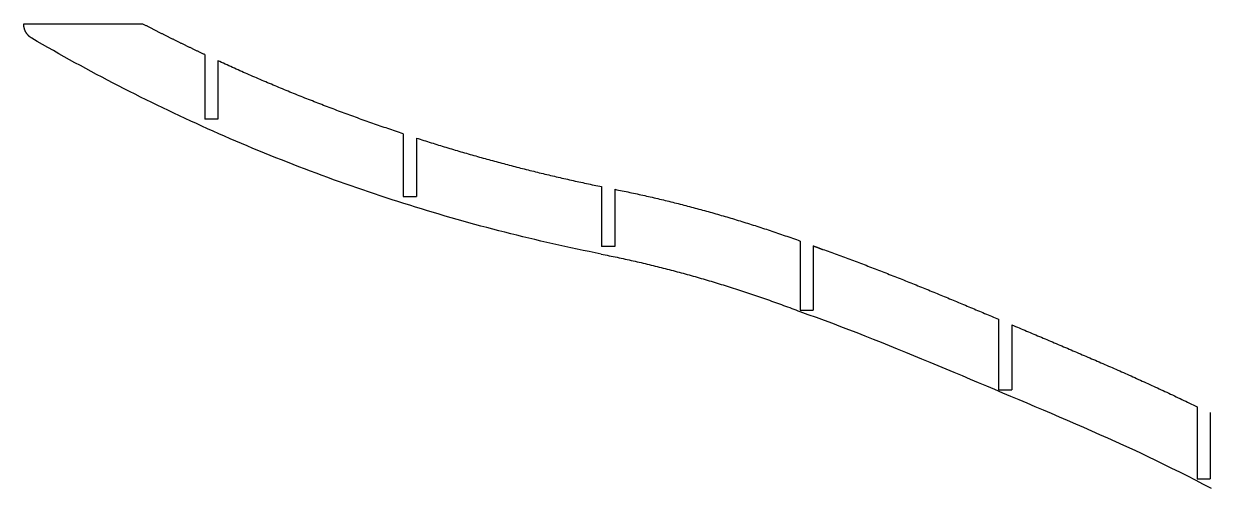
# Model space of a CAD drawing. Header units: metres. Extents: x 0 to 1077, y -300 to -6.
# Drawn here: x 0 to 538, y -217 to -6 of the extents above; entities that cross this region are included whole.
import ezdxf

# ---------------------------------------------------------------- set-up
doc = ezdxf.new("R2010")
doc.units = ezdxf.units.M

msp = doc.modelspace()

# ---------------------------------------------------------------- linework, layer by layer
for p, q in [((0, -6), (53.8, -6)), ((0, -6.01), (0, -6)), ((0, -6), (0, -6)), ((0, -6), (0, -6)), ((0, -6), (0, -6)), ((0, -6.02), (0, -6.01)), ((0, -6.01), (0, -6.01)), ((0, -6.01), (0, -6.01)), ((0, -6.01), (0, -6.01)), ((0, -6.01), (0, -6.01)), ((0, -6.01), (0, -6.01)), ((0, -6.01), (0, -6.01)), ((0, -6.01), (0, -6.01)), ((0, -6.03), (0, -6.02)), ((0, -6.02), (0, -6.02)), ((0, -6.02), (0, -6.02)), ((0, -6.02), (0, -6.02)), ((0, -6.02), (0, -6.02)), ((0, -6.02), (0, -6.02)), ((0, -6.02), (0, -6.02)), ((0, -6.02), (0, -6.02)), ((0, -6.04), (0, -6.03)), ((0, -6.03), (0, -6.03)), ((0, -6.03), (0, -6.03)), ((0, -6.03), (0, -6.03)), ((0, -6.03), (0, -6.03)), ((0, -6.03), (0, -6.03)), ((0, -6.03), (0, -6.03)), ((0, -6.03), (0, -6.03)), ((0, -6.05), (0, -6.04)), ((0, -6.04), (0, -6.04)), ((0, -6.04), (0, -6.04)), ((0, -6.04), (0, -6.04)), ((0, -6.04), (0, -6.04)), ((0, -6.04), (0, -6.04)), ((0, -6.04), (0, -6.04)), ((0, -6.04), (0, -6.04)), ((0, -6.06), (0, -6.05)), ((0, -6.05), (0, -6.05)), ((0, -6.05), (0, -6.05)), ((0, -6.05), (0, -6.05)), ((0, -6.05), (0, -6.05)), ((0, -6.05), (0, -6.05)), ((0, -6.05), (0, -6.05)), ((0, -6.07), (0, -6.06)), ((0, -6.06), (0, -6.06)), ((0, -6.06), (0, -6.06)), ((0, -6.06), (0, -6.06)), ((0, -6.06), (0, -6.06)), ((0, -6.06), (0, -6.06)), ((0, -6.06), (0, -6.06)), ((0, -6.06), (0, -6.06)), ((0, -6.08), (0, -6.07)), ((0, -6.07), (0, -6.07)), ((0, -6.07), (0, -6.07)), ((0, -6.07), (0, -6.07)), ((0, -6.07), (0, -6.07)), ((0, -6.07), (0, -6.07)), ((0, -6.07), (0, -6.07)), ((0, -6.07), (0, -6.07)), ((0, -6.09), (0, -6.08)), ((0, -6.08), (0, -6.08)), ((0, -6.08), (0, -6.08)), ((0, -6.08), (0, -6.08)), ((0, -6.08), (0, -6.08)), ((0, -6.08), (0, -6.08)), ((0, -6.08), (0, -6.08)), ((0, -6.08), (0, -6.08)), ((0, -6.1), (0, -6.09)), ((0, -6.09), (0, -6.09)), ((0, -6.09), (0, -6.09)), ((0, -6.09), (0, -6.09)), ((0, -6.09), (0, -6.09)), ((0, -6.09), (0, -6.09)), ((0, -6.09), (0, -6.09)), ((0, -6.09), (0, -6.09)), ((0, -6.11), (0, -6.1)), ((0, -6.1), (0, -6.1)), ((0, -6.1), (0, -6.1)), ((0, -6.1), (0, -6.1)), ((0, -6.1), (0, -6.1)), ((0, -6.1), (0, -6.1)), ((0, -6.1), (0, -6.1)), ((0, -6.12), (0, -6.11)), ((0, -6.11), (0, -6.11)), ((0, -6.11), (0, -6.11)), ((0, -6.11), (0, -6.11)), ((0, -6.11), (0, -6.11)), ((0, -6.11), (0, -6.11)), ((0, -6.11), (0, -6.11)), ((0, -6.11), (0, -6.11)), ((0, -6.13), (0, -6.12)), ((0, -6.12), (0, -6.12)), ((0, -6.12), (0, -6.12)), ((0, -6.12), (0, -6.12)), ((0, -6.12), (0, -6.12)), ((0, -6.12), (0, -6.12)), ((0, -6.12), (0, -6.12)), ((0, -6.12), (0, -6.12)), ((0, -6.13), (0, -6.13)), ((0, -6.21), (0, -6.13)), ((0, -6.28), (0, -6.21)), ((0, -6.36), (0, -6.28)), ((0.01, -6.44), (0, -6.36)), ((0.01, -6.52), (0.01, -6.44)), ((0.02, -6.6), (0.01, -6.52)), ((0.02, -6.68), (0.02, -6.6)), ((0.03, -6.76), (0.02, -6.68)), ((0.03, -6.84), (0.03, -6.76)), ((0.04, -6.91), (0.03, -6.84)), ((0.05, -6.99), (0.04, -6.91)), ((0.06, -7.07), (0.05, -6.99)), ((0.07, -7.15), (0.06, -7.07)), ((0.08, -7.23), (0.07, -7.15)), ((0.09, -7.31), (0.08, -7.23)), ((0.11, -7.38), (0.09, -7.31)), ((0.12, -7.46), (0.11, -7.38)), ((0.14, -7.54), (0.12, -7.46)), ((0.15, -7.62), (0.14, -7.54)), ((0.17, -7.69), (0.15, -7.62)), ((0.18, -7.77), (0.17, -7.69)), ((0.2, -7.85), (0.18, -7.77)), ((0.22, -7.93), (0.2, -7.85)), ((0.24, -8), (0.22, -7.93)), ((0.26, -8.08), (0.24, -8)), ((0.28, -8.15), (0.26, -8.08)), ((0.3, -8.23), (0.28, -8.15)), ((0.32, -8.31), (0.3, -8.23)), ((0.35, -8.38), (0.32, -8.31)), ((0.37, -8.46), (0.35, -8.38)), ((0.4, -8.53), (0.37, -8.46)), ((0.42, -8.61), (0.4, -8.53)), ((0.45, -8.68), (0.42, -8.61)), ((0.48, -8.75), (0.45, -8.68)), ((0.5, -8.83), (0.48, -8.75)), ((0.53, -8.9), (0.5, -8.83)), ((0.56, -8.97), (0.53, -8.9)), ((0.59, -9.05), (0.56, -8.97)), ((0.62, -9.12), (0.59, -9.05)), ((0.66, -9.19), (0.62, -9.12)), ((0.69, -9.26), (0.66, -9.19)), ((0.72, -9.34), (0.69, -9.26)), ((0.76, -9.41), (0.72, -9.34)), ((0.79, -9.48), (0.76, -9.41)), ((0.83, -9.55), (0.79, -9.48)), ((0.86, -9.62), (0.83, -9.55)), ((0.9, -9.69), (0.86, -9.62)), ((0.94, -9.76), (0.9, -9.69)), ((0.98, -9.83), (0.94, -9.76)), ((1.02, -9.9), (0.98, -9.83)), ((1.06, -9.96), (1.02, -9.9)), ((1.1, -10.03), (1.06, -9.96)), ((1.14, -10.1), (1.1, -10.03)), ((1.18, -10.16), (1.14, -10.1)), ((1.22, -10.23), (1.18, -10.16)), ((1.27, -10.3), (1.22, -10.23)), ((1.31, -10.36), (1.27, -10.3)), ((1.36, -10.43), (1.31, -10.36)), ((1.4, -10.49), (1.36, -10.43)), ((1.45, -10.56), (1.4, -10.49)), ((1.49, -10.62), (1.45, -10.56)), ((1.54, -10.68), (1.49, -10.62)), ((1.59, -10.74), (1.54, -10.68)), ((1.64, -10.81), (1.59, -10.74)), ((54.08, -6.15), (53.8, -6)), ((54.36, -6.29), (54.08, -6.15)), ((54.65, -6.44), (54.36, -6.29)), ((54.93, -6.59), (54.65, -6.44)), ((55.21, -6.73), (54.93, -6.59)), ((55.49, -6.88), (55.21, -6.73)), ((55.78, -7.03), (55.49, -6.88)), ((56.06, -7.17), (55.78, -7.03)), ((56.34, -7.32), (56.06, -7.17)), ((56.63, -7.47), (56.34, -7.32)), ((56.91, -7.61), (56.63, -7.47)), ((57.19, -7.76), (56.91, -7.61)), ((57.48, -7.9), (57.19, -7.76)), ((57.76, -8.05), (57.48, -7.9)), ((58.05, -8.19), (57.76, -8.05)), ((58.33, -8.34), (58.05, -8.19)), ((58.61, -8.48), (58.33, -8.34)), ((58.9, -8.63), (58.61, -8.48)), ((59.18, -8.77), (58.9, -8.63)), ((59.46, -8.92), (59.18, -8.77)), ((59.75, -9.06), (59.46, -8.92)), ((60.03, -9.21), (59.75, -9.06)), ((60.32, -9.35), (60.03, -9.21)), ((60.6, -9.5), (60.32, -9.35)), ((60.88, -9.64), (60.6, -9.5)), ((61.17, -9.79), (60.88, -9.64)), ((61.45, -9.93), (61.17, -9.79)), ((61.74, -10.07), (61.45, -9.93)), ((62.02, -10.22), (61.74, -10.07)), ((62.31, -10.36), (62.02, -10.22)), ((62.59, -10.51), (62.31, -10.36)), ((62.88, -10.65), (62.59, -10.51)), ((63.16, -10.79), (62.88, -10.65)), ((1.69, -10.87), (1.64, -10.81)), ((1.74, -10.93), (1.69, -10.87)), ((1.79, -10.99), (1.74, -10.93)), ((1.84, -11.05), (1.79, -10.99)), ((1.89, -11.11), (1.84, -11.05)), ((1.95, -11.17), (1.89, -11.11)), ((2, -11.23), (1.95, -11.17)), ((2.05, -11.28), (2, -11.23)), ((2.11, -11.34), (2.05, -11.28)), ((2.16, -11.4), (2.11, -11.34)), ((2.22, -11.45), (2.16, -11.4)), ((2.27, -11.51), (2.22, -11.45)), ((2.33, -11.56), (2.27, -11.51)), ((2.39, -11.62), (2.33, -11.56)), ((2.45, -11.67), (2.39, -11.62)), ((2.51, -11.72), (2.45, -11.67)), ((2.56, -11.78), (2.51, -11.72)), ((2.62, -11.83), (2.56, -11.78)), ((2.68, -11.88), (2.62, -11.83)), ((2.75, -11.93), (2.68, -11.88)), ((2.81, -11.98), (2.75, -11.93)), ((2.87, -12.03), (2.81, -11.98)), ((2.93, -12.08), (2.87, -12.03)), ((2.99, -12.12), (2.93, -12.08)), ((3.06, -12.17), (2.99, -12.12)), ((3.12, -12.22), (3.06, -12.17)), ((3.19, -12.26), (3.12, -12.22)), ((3.25, -12.31), (3.19, -12.26)), ((3.32, -12.35), (3.25, -12.31)), ((3.38, -12.4), (3.32, -12.35)), ((3.45, -12.44), (3.38, -12.4)), ((3.51, -12.48), (3.45, -12.44)), ((3.58, -12.52), (3.51, -12.48)), ((3.65, -12.57), (3.58, -12.52)), ((3.72, -12.61), (3.65, -12.57)), ((6.14, -14.02), (3.72, -12.61)), ((8.56, -15.42), (6.14, -14.02)), ((10.99, -16.81), (8.56, -15.42)), ((63.45, -10.94), (63.16, -10.79)), ((63.73, -11.08), (63.45, -10.94)), ((64.02, -11.22), (63.73, -11.08)), ((64.3, -11.36), (64.02, -11.22)), ((64.59, -11.51), (64.3, -11.36)), ((64.87, -11.65), (64.59, -11.51)), ((65.16, -11.79), (64.87, -11.65)), ((65.44, -11.94), (65.16, -11.79)), ((65.73, -12.08), (65.44, -11.94)), ((66.01, -12.22), (65.73, -12.08)), ((66.3, -12.36), (66.01, -12.22)), ((66.58, -12.5), (66.3, -12.36)), ((66.87, -12.65), (66.58, -12.5)), ((67.15, -12.79), (66.87, -12.65)), ((67.44, -12.93), (67.15, -12.79)), ((67.72, -13.07), (67.44, -12.93)), ((68.01, -13.21), (67.72, -13.07)), ((68.29, -13.35), (68.01, -13.21)), ((68.58, -13.5), (68.29, -13.35)), ((68.87, -13.64), (68.58, -13.5)), ((69.15, -13.78), (68.87, -13.64)), ((69.44, -13.92), (69.15, -13.78)), ((69.72, -14.06), (69.44, -13.92)), ((70.01, -14.2), (69.72, -14.06)), ((70.3, -14.34), (70.01, -14.2)), ((70.58, -14.48), (70.3, -14.34)), ((70.87, -14.62), (70.58, -14.48)), ((71.16, -14.76), (70.87, -14.62)), ((71.44, -14.9), (71.16, -14.76)), ((71.73, -15.04), (71.44, -14.9)), ((72.01, -15.18), (71.73, -15.04)), ((72.3, -15.32), (72.01, -15.18)), ((72.59, -15.46), (72.3, -15.32)), ((72.87, -15.6), (72.59, -15.46)), ((73.16, -15.74), (72.87, -15.6)), ((73.45, -15.88), (73.16, -15.74)), ((73.73, -16.02), (73.45, -15.88)), ((74.02, -16.16), (73.73, -16.02)), ((13.43, -18.2), (10.99, -16.81)), ((15.87, -19.58), (13.43, -18.2)), ((18.31, -20.95), (15.87, -19.58)), ((20.76, -22.31), (18.31, -20.95)), ((74.31, -16.3), (74.02, -16.16)), ((74.59, -16.43), (74.31, -16.3)), ((74.88, -16.57), (74.59, -16.43)), ((75.17, -16.71), (74.88, -16.57)), ((75.46, -16.85), (75.17, -16.71)), ((75.74, -16.99), (75.46, -16.85)), ((76.03, -17.13), (75.74, -16.99)), ((76.32, -17.27), (76.03, -17.13)), ((76.6, -17.4), (76.32, -17.27)), ((76.89, -17.54), (76.6, -17.4)), ((77.18, -17.68), (76.89, -17.54)), ((77.47, -17.82), (77.18, -17.68)), ((77.75, -17.95), (77.47, -17.82)), ((78.04, -18.09), (77.75, -17.95)), ((78.33, -18.23), (78.04, -18.09)), ((78.62, -18.37), (78.33, -18.23)), ((78.91, -18.5), (78.62, -18.37)), ((79.19, -18.64), (78.91, -18.5)), ((79.48, -18.78), (79.19, -18.64)), ((79.77, -18.91), (79.48, -18.78)), ((80.06, -19.05), (79.77, -18.91)), ((80.35, -19.19), (80.06, -19.05)), ((80.63, -19.32), (80.35, -19.19)), ((80.92, -19.46), (80.63, -19.32)), ((81.21, -19.6), (80.92, -19.46)), ((81.5, -19.73), (81.21, -19.6)), ((81.79, -19.87), (81.5, -19.73)), ((82.07, -20), (81.79, -19.87)), ((82.07, -20), (82.07, -49.31)), ((23.21, -23.66), (20.76, -22.31)), ((25.67, -25.01), (23.21, -23.66)), ((28.13, -26.35), (25.67, -25.01)), ((30.6, -27.67), (28.13, -26.35)), ((88.9, -23.18), (88.07, -22.8)), ((88.07, -22.8), (88.07, -49.31)), ((89.73, -23.56), (88.9, -23.18)), ((90.56, -23.94), (89.73, -23.56)), ((91.39, -24.32), (90.56, -23.94)), ((92.22, -24.7), (91.39, -24.32)), ((93.05, -25.07), (92.22, -24.7)), ((93.89, -25.45), (93.05, -25.07)), ((94.72, -25.82), (93.89, -25.45)), ((95.55, -26.2), (94.72, -25.82)), ((96.38, -26.57), (95.55, -26.2)), ((97.22, -26.94), (96.38, -26.57)), ((33.07, -28.99), (30.6, -27.67)), ((35.55, -30.31), (33.07, -28.99)), ((38.03, -31.61), (35.55, -30.31)), ((40.51, -32.91), (38.03, -31.61)), ((98.05, -27.31), (97.22, -26.94)), ((98.88, -27.68), (98.05, -27.31)), ((99.72, -28.05), (98.88, -27.68)), ((100.55, -28.42), (99.72, -28.05)), ((101.39, -28.79), (100.55, -28.42)), ((102.22, -29.15), (101.39, -28.79)), ((103.06, -29.52), (102.22, -29.15)), ((103.9, -29.88), (103.06, -29.52)), ((104.73, -30.25), (103.9, -29.88)), ((105.57, -30.61), (104.73, -30.25)), ((106.41, -30.97), (105.57, -30.61)), ((107.25, -31.33), (106.41, -30.97)), ((108.09, -31.69), (107.25, -31.33)), ((108.93, -32.05), (108.09, -31.69)), ((109.76, -32.41), (108.93, -32.05)), ((43, -34.19), (40.51, -32.91)), ((45.49, -35.47), (43, -34.19)), ((47.99, -36.74), (45.49, -35.47)), ((50.49, -38), (47.99, -36.74)), ((110.6, -32.76), (109.76, -32.41)), ((111.44, -33.12), (110.6, -32.76)), ((112.29, -33.47), (111.44, -33.12)), ((113.13, -33.83), (112.29, -33.47)), ((113.97, -34.18), (113.13, -33.83)), ((114.81, -34.53), (113.97, -34.18)), ((115.65, -34.88), (114.81, -34.53)), ((116.5, -35.23), (115.65, -34.88)), ((117.34, -35.58), (116.5, -35.23)), ((118.18, -35.93), (117.34, -35.58)), ((119.03, -36.28), (118.18, -35.93)), ((119.87, -36.62), (119.03, -36.28)), ((120.71, -36.97), (119.87, -36.62)), ((121.56, -37.31), (120.71, -36.97)), ((122.4, -37.66), (121.56, -37.31)), ((123.25, -38), (122.4, -37.66)), ((53, -39.25), (50.49, -38)), ((55.51, -40.5), (53, -39.25)), ((58.02, -41.74), (55.51, -40.5)), ((60.54, -42.96), (58.02, -41.74)), ((63.07, -44.18), (60.54, -42.96)), ((124.1, -38.34), (123.25, -38)), ((124.94, -38.68), (124.1, -38.34)), ((125.79, -39.02), (124.94, -38.68)), ((126.64, -39.36), (125.79, -39.02)), ((127.49, -39.7), (126.64, -39.36)), ((128.33, -40.03), (127.49, -39.7)), ((129.18, -40.37), (128.33, -40.03)), ((130.03, -40.7), (129.18, -40.37)), ((130.88, -41.04), (130.03, -40.7)), ((131.73, -41.37), (130.88, -41.04)), ((132.58, -41.7), (131.73, -41.37)), ((133.43, -42.03), (132.58, -41.7)), ((134.28, -42.36), (133.43, -42.03)), ((135.13, -42.69), (134.28, -42.36)), ((135.98, -43.02), (135.13, -42.69)), ((136.84, -43.34), (135.98, -43.02)), ((65.59, -45.39), (63.07, -44.18)), ((68.12, -46.59), (65.59, -45.39)), ((70.66, -47.79), (68.12, -46.59)), ((73.2, -48.97), (70.66, -47.79)), ((137.69, -43.67), (136.84, -43.34)), ((138.54, -43.99), (137.69, -43.67)), ((139.39, -44.32), (138.54, -43.99)), ((140.25, -44.64), (139.39, -44.32)), ((141.1, -44.96), (140.25, -44.64)), ((141.96, -45.28), (141.1, -44.96)), ((142.81, -45.6), (141.96, -45.28)), ((143.67, -45.92), (142.81, -45.6)), ((144.52, -46.24), (143.67, -45.92)), ((145.38, -46.56), (144.52, -46.24)), ((146.23, -46.87), (145.38, -46.56)), ((147.09, -47.19), (146.23, -46.87)), ((147.95, -47.5), (147.09, -47.19)), ((148.8, -47.82), (147.95, -47.5)), ((149.66, -48.13), (148.8, -47.82)), ((150.52, -48.44), (149.66, -48.13)), ((75.74, -50.15), (73.2, -48.97)), ((78.29, -51.32), (75.74, -50.15)), ((80.84, -52.48), (78.29, -51.32)), ((83.39, -53.63), (80.84, -52.48)), ((88.07, -49.31), (82.07, -49.31)), ((85.95, -54.77), (83.39, -53.63)), ((151.38, -48.75), (150.52, -48.44)), ((152.23, -49.06), (151.38, -48.75)), ((153.09, -49.37), (152.23, -49.06)), ((153.95, -49.67), (153.09, -49.37)), ((154.81, -49.98), (153.95, -49.67)), ((155.67, -50.28), (154.81, -49.98)), ((156.53, -50.59), (155.67, -50.28)), ((157.39, -50.89), (156.53, -50.59)), ((158.25, -51.19), (157.39, -50.89)), ((159.11, -51.5), (158.25, -51.19)), ((159.98, -51.8), (159.11, -51.5)), ((160.84, -52.1), (159.98, -51.8)), ((161.7, -52.39), (160.84, -52.1)), ((162.56, -52.69), (161.7, -52.39)), ((163.43, -52.99), (162.56, -52.69)), ((164.29, -53.28), (163.43, -52.99)), ((165.15, -53.58), (164.29, -53.28)), ((166.02, -53.87), (165.15, -53.58)), ((88.52, -55.9), (85.95, -54.77)), ((91.08, -57.02), (88.52, -55.9)), ((93.65, -58.14), (91.08, -57.02)), ((96.23, -59.25), (93.65, -58.14)), ((166.88, -54.16), (166.02, -53.87)), ((167.75, -54.45), (166.88, -54.16)), ((168.61, -54.75), (167.75, -54.45)), ((169.48, -55.03), (168.61, -54.75)), ((170.34, -55.32), (169.48, -55.03)), ((171.21, -55.61), (170.34, -55.32)), ((172.07, -55.9), (171.21, -55.61)), ((172.07, -55.9), (172.07, -84.34)), ((178.07, -57.85), (178.91, -58.12)), ((178.07, -57.85), (178.07, -84.34)), ((178.91, -58.12), (179.75, -58.39)), ((179.75, -58.39), (180.58, -58.65)), ((180.58, -58.65), (181.42, -58.92)), ((181.42, -58.92), (182.26, -59.18)), ((182.26, -59.18), (183.09, -59.45)), ((98.8, -60.35), (96.23, -59.25)), ((101.39, -61.44), (98.8, -60.35)), ((103.97, -62.52), (101.39, -61.44)), ((106.56, -63.59), (103.97, -62.52)), ((109.15, -64.65), (106.56, -63.59)), ((183.09, -59.45), (183.93, -59.71)), ((183.93, -59.71), (184.77, -59.97)), ((184.77, -59.97), (185.61, -60.23)), ((185.61, -60.23), (186.44, -60.49)), ((186.44, -60.49), (187.28, -60.75)), ((187.28, -60.75), (188.12, -61.01)), ((188.12, -61.01), (188.96, -61.26)), ((188.96, -61.26), (189.8, -61.52)), ((189.8, -61.52), (190.64, -61.78)), ((190.64, -61.78), (191.48, -62.03)), ((191.48, -62.03), (192.32, -62.28)), ((192.32, -62.28), (193.16, -62.54)), ((193.16, -62.54), (194, -62.79)), ((194, -62.79), (194.84, -63.04)), ((194.84, -63.04), (195.68, -63.29)), ((195.68, -63.29), (196.53, -63.54)), ((196.53, -63.54), (197.37, -63.78)), ((197.37, -63.78), (198.21, -64.03)), ((198.21, -64.03), (199.05, -64.28)), ((199.05, -64.28), (199.9, -64.52)), ((199.9, -64.52), (200.74, -64.77)), ((111.75, -65.71), (109.15, -64.65)), ((114.35, -66.75), (111.75, -65.71)), ((116.95, -67.79), (114.35, -66.75)), ((119.56, -68.82), (116.95, -67.79)), ((122.17, -69.84), (119.56, -68.82)), ((124.78, -70.85), (122.17, -69.84)), ((200.74, -64.77), (201.58, -65.01)), ((201.58, -65.01), (202.43, -65.25)), ((202.43, -65.25), (203.27, -65.49)), ((203.27, -65.49), (204.11, -65.73)), ((204.11, -65.73), (204.96, -65.97)), ((204.96, -65.97), (205.8, -66.21)), ((205.8, -66.21), (206.65, -66.45)), ((206.65, -66.45), (207.49, -66.69)), ((207.49, -66.69), (208.34, -66.92)), ((208.34, -66.92), (209.18, -67.16)), ((209.18, -67.16), (210.03, -67.39)), ((210.03, -67.39), (210.88, -67.62)), ((210.88, -67.62), (211.72, -67.86)), ((211.72, -67.86), (212.57, -68.09)), ((212.57, -68.09), (213.42, -68.32)), ((213.42, -68.32), (214.26, -68.55)), ((214.26, -68.55), (215.11, -68.77)), ((215.11, -68.77), (215.96, -69)), ((215.96, -69), (216.81, -69.23)), ((216.81, -69.23), (217.65, -69.45)), ((217.65, -69.45), (218.5, -69.68)), ((218.5, -69.68), (219.35, -69.9)), ((219.35, -69.9), (220.2, -70.13)), ((127.4, -71.85), (124.78, -70.85)), ((130.02, -72.84), (127.4, -71.85)), ((132.64, -73.83), (130.02, -72.84)), ((135.27, -74.8), (132.64, -73.83)), ((137.9, -75.77), (135.27, -74.8)), ((220.2, -70.13), (221.05, -70.35)), ((221.05, -70.35), (221.9, -70.57)), ((221.9, -70.57), (222.75, -70.79)), ((222.75, -70.79), (223.6, -71.01)), ((223.6, -71.01), (224.45, -71.23)), ((224.45, -71.23), (225.3, -71.44)), ((225.3, -71.44), (226.15, -71.66)), ((226.15, -71.66), (227, -71.87)), ((227, -71.87), (227.85, -72.09)), ((227.85, -72.09), (228.7, -72.3)), ((228.7, -72.3), (229.55, -72.51)), ((229.55, -72.51), (230.41, -72.73)), ((230.41, -72.73), (231.26, -72.94)), ((231.26, -72.94), (232.11, -73.15)), ((232.11, -73.15), (232.96, -73.35)), ((232.96, -73.35), (233.81, -73.56)), ((233.81, -73.56), (234.67, -73.77)), ((234.67, -73.77), (235.52, -73.98)), ((235.52, -73.98), (236.37, -74.18)), ((236.37, -74.18), (237.23, -74.38)), ((237.23, -74.38), (238.08, -74.59)), ((238.08, -74.59), (238.94, -74.79)), ((238.94, -74.79), (239.79, -74.99)), ((239.79, -74.99), (240.64, -75.19)), ((240.64, -75.19), (241.5, -75.39)), ((140.53, -76.73), (137.9, -75.77)), ((143.16, -77.68), (140.53, -76.73)), ((145.8, -78.62), (143.16, -77.68)), ((148.45, -79.55), (145.8, -78.62)), ((151.09, -80.47), (148.45, -79.55)), ((153.74, -81.38), (151.09, -80.47)), ((241.5, -75.39), (242.35, -75.59)), ((242.35, -75.59), (243.21, -75.79)), ((243.21, -75.79), (244.06, -75.98)), ((244.06, -75.98), (244.92, -76.18)), ((244.92, -76.18), (245.78, -76.37)), ((245.78, -76.37), (246.63, -76.57)), ((246.63, -76.57), (247.49, -76.76)), ((247.49, -76.76), (248.34, -76.95)), ((248.34, -76.95), (249.2, -77.14)), ((249.2, -77.14), (250.06, -77.33)), ((250.06, -77.33), (250.91, -77.52)), ((250.91, -77.52), (251.77, -77.71)), ((251.77, -77.71), (252.63, -77.9)), ((252.63, -77.9), (253.49, -78.08)), ((253.49, -78.08), (254.34, -78.27)), ((254.34, -78.27), (255.2, -78.45)), ((255.2, -78.45), (256.06, -78.64)), ((256.06, -78.64), (256.92, -78.82)), ((256.92, -78.82), (257.78, -79)), ((257.78, -79), (258.64, -79.18)), ((258.64, -79.18), (259.5, -79.36)), ((259.5, -79.36), (260.36, -79.54)), ((260.36, -79.54), (261.21, -79.72)), ((261.21, -79.72), (262.07, -79.89)), ((262.07, -79.89), (262.07, -107.1)), ((156.39, -82.29), (153.74, -81.38)), ((159.05, -83.18), (156.39, -82.29)), ((161.71, -84.07), (159.05, -83.18)), ((164.37, -84.94), (161.71, -84.07)), ((167.03, -85.81), (164.37, -84.94)), ((169.7, -86.67), (167.03, -85.81)), ((172.07, -84.34), (178.07, -84.34)), ((268.07, -81.1), (268.92, -81.27)), ((268.07, -81.1), (268.07, -107.1)), ((268.92, -81.27), (269.76, -81.44)), ((269.76, -81.44), (270.61, -81.61)), ((270.61, -81.61), (271.45, -81.78)), ((271.45, -81.78), (272.29, -81.95)), ((272.29, -81.95), (273.14, -82.13)), ((273.14, -82.13), (273.98, -82.31)), ((273.98, -82.31), (274.83, -82.48)), ((274.83, -82.48), (275.67, -82.66)), ((275.67, -82.66), (276.52, -82.84)), ((276.52, -82.84), (277.36, -83.02)), ((277.36, -83.02), (278.21, -83.21)), ((278.21, -83.21), (279.05, -83.39)), ((279.05, -83.39), (279.9, -83.58)), ((279.9, -83.58), (280.74, -83.76)), ((280.74, -83.76), (281.59, -83.95)), ((281.59, -83.95), (282.43, -84.14)), ((282.43, -84.14), (283.28, -84.33)), ((283.28, -84.33), (284.12, -84.53)), ((284.12, -84.53), (284.97, -84.72)), ((284.97, -84.72), (285.82, -84.92)), ((285.82, -84.92), (286.66, -85.11)), ((286.66, -85.11), (287.51, -85.31)), ((287.51, -85.31), (288.36, -85.51)), ((288.36, -85.51), (289.2, -85.71)), ((289.2, -85.71), (290.05, -85.92)), ((290.05, -85.92), (290.9, -86.12)), ((172.37, -87.52), (169.7, -86.67)), ((175.04, -88.36), (172.37, -87.52)), ((177.72, -89.19), (175.04, -88.36)), ((180.4, -90.02), (177.72, -89.19)), ((183.08, -90.83), (180.4, -90.02)), ((185.76, -91.64), (183.08, -90.83)), ((290.9, -86.12), (291.74, -86.33)), ((291.74, -86.33), (292.59, -86.53)), ((292.59, -86.53), (293.44, -86.74)), ((293.44, -86.74), (294.29, -86.95)), ((294.29, -86.95), (295.13, -87.16)), ((295.13, -87.16), (295.98, -87.37)), ((295.98, -87.37), (296.83, -87.59)), ((296.83, -87.59), (297.68, -87.8)), ((297.68, -87.8), (298.52, -88.02)), ((298.52, -88.02), (299.37, -88.24)), ((299.37, -88.24), (300.22, -88.46)), ((300.22, -88.46), (301.07, -88.68)), ((301.07, -88.68), (301.92, -88.9)), ((301.92, -88.9), (302.77, -89.12)), ((302.77, -89.12), (303.61, -89.35)), ((303.61, -89.35), (304.46, -89.58)), ((304.46, -89.58), (305.31, -89.8)), ((305.31, -89.8), (306.16, -90.03)), ((306.16, -90.03), (307.01, -90.26)), ((307.01, -90.26), (307.86, -90.5)), ((307.86, -90.5), (308.71, -90.73)), ((308.71, -90.73), (309.56, -90.96)), ((309.56, -90.96), (310.41, -91.2)), ((310.41, -91.2), (311.26, -91.44)), ((311.26, -91.44), (312.1, -91.68)), ((188.45, -92.43), (185.76, -91.64)), ((191.14, -93.22), (188.45, -92.43)), ((193.83, -94), (191.14, -93.22)), ((196.52, -94.76), (193.83, -94)), ((199.22, -95.52), (196.52, -94.76)), ((201.92, -96.27), (199.22, -95.52)), ((204.62, -97.02), (201.92, -96.27)), ((312.1, -91.68), (312.95, -91.92)), ((312.95, -91.92), (313.8, -92.16)), ((313.8, -92.16), (314.65, -92.4)), ((314.65, -92.4), (315.5, -92.65)), ((315.5, -92.65), (316.35, -92.9)), ((316.35, -92.9), (317.2, -93.14)), ((317.2, -93.14), (318.05, -93.39)), ((318.05, -93.39), (318.9, -93.64)), ((318.9, -93.64), (319.75, -93.9)), ((319.75, -93.9), (320.6, -94.15)), ((320.6, -94.15), (321.45, -94.4)), ((321.45, -94.4), (322.3, -94.66)), ((322.3, -94.66), (323.15, -94.92)), ((323.15, -94.92), (324, -95.18)), ((324, -95.18), (324.85, -95.44)), ((324.85, -95.44), (325.7, -95.7)), ((325.7, -95.7), (326.55, -95.96)), ((326.55, -95.96), (327.4, -96.23)), ((327.4, -96.23), (328.25, -96.49)), ((328.25, -96.49), (329.1, -96.76)), ((329.1, -96.76), (329.95, -97.03)), ((207.33, -97.75), (204.62, -97.02)), ((210.03, -98.47), (207.33, -97.75)), ((212.74, -99.18), (210.03, -98.47)), ((215.45, -99.89), (212.74, -99.18)), ((218.17, -100.58), (215.45, -99.89)), ((220.89, -101.27), (218.17, -100.58)), ((223.6, -101.95), (220.89, -101.27)), ((226.33, -102.62), (223.6, -101.95)), ((329.95, -97.03), (330.81, -97.3)), ((330.81, -97.3), (331.66, -97.57)), ((331.66, -97.57), (332.51, -97.85)), ((332.51, -97.85), (333.36, -98.12)), ((333.36, -98.12), (334.21, -98.4)), ((334.21, -98.4), (335.06, -98.68)), ((335.06, -98.68), (335.91, -98.96)), ((335.91, -98.96), (336.76, -99.24)), ((336.76, -99.24), (337.61, -99.52)), ((337.61, -99.52), (338.46, -99.8)), ((338.46, -99.8), (339.31, -100.09)), ((339.31, -100.09), (340.16, -100.37)), ((340.16, -100.37), (341.01, -100.66)), ((341.01, -100.66), (341.86, -100.95)), ((341.86, -100.95), (342.72, -101.24)), ((342.72, -101.24), (343.57, -101.53)), ((343.57, -101.53), (344.42, -101.83)), ((344.42, -101.83), (345.27, -102.12)), ((345.27, -102.12), (346.12, -102.42)), ((229.05, -103.27), (226.33, -102.62)), ((231.77, -103.92), (229.05, -103.27)), ((234.5, -104.56), (231.77, -103.92)), ((237.23, -105.2), (234.5, -104.56)), ((239.96, -105.82), (237.23, -105.2)), ((242.7, -106.43), (239.96, -105.82)), ((245.43, -107.03), (242.7, -106.43)), ((248.17, -107.63), (245.43, -107.03)), ((268.07, -107.1), (262.07, -107.1)), ((346.12, -102.42), (346.97, -102.72)), ((346.97, -102.72), (347.82, -103.02)), ((347.82, -103.02), (348.67, -103.32)), ((348.67, -103.32), (349.52, -103.62)), ((349.52, -103.62), (350.37, -103.93)), ((350.37, -103.93), (351.22, -104.23)), ((351.22, -104.23), (352.07, -104.54)), ((352.07, -104.54), (352.07, -135.95)), ((358.07, -106.74), (358.12, -106.76)), ((358.07, -106.74), (358.07, -135.95)), ((358.12, -106.76), (358.16, -106.77)), ((358.16, -106.77), (358.2, -106.79)), ((358.2, -106.79), (358.24, -106.81)), ((358.24, -106.81), (358.29, -106.82)), ((358.29, -106.82), (358.33, -106.84)), ((358.33, -106.84), (358.37, -106.85)), ((358.37, -106.85), (358.41, -106.87)), ((358.41, -106.87), (358.46, -106.89)), ((358.46, -106.89), (358.5, -106.9)), ((358.5, -106.9), (358.54, -106.92)), ((358.54, -106.92), (358.58, -106.93)), ((358.58, -106.93), (358.62, -106.95)), ((358.62, -106.95), (358.67, -106.97)), ((358.67, -106.97), (358.71, -106.98)), ((358.71, -106.98), (358.75, -107)), ((358.75, -107), (358.79, -107.01)), ((358.79, -107.01), (358.84, -107.03)), ((358.84, -107.03), (358.88, -107.04)), ((358.88, -107.04), (358.92, -107.06)), ((358.92, -107.06), (358.96, -107.08)), ((358.96, -107.08), (359.01, -107.09)), ((359.01, -107.09), (359.05, -107.11)), ((359.05, -107.11), (359.09, -107.12)), ((359.09, -107.12), (359.13, -107.14)), ((359.13, -107.14), (359.18, -107.16)), ((359.18, -107.16), (359.22, -107.17)), ((359.22, -107.17), (359.26, -107.19)), ((359.26, -107.19), (359.3, -107.2)), ((359.3, -107.2), (359.34, -107.22)), ((359.34, -107.22), (359.39, -107.24)), ((359.39, -107.24), (359.43, -107.25)), ((359.43, -107.25), (359.47, -107.27)), ((359.47, -107.27), (359.51, -107.28)), ((359.51, -107.28), (359.56, -107.3)), ((359.56, -107.3), (359.6, -107.32)), ((359.6, -107.32), (359.64, -107.33)), ((359.64, -107.33), (359.68, -107.35)), ((359.68, -107.35), (359.73, -107.36)), ((359.73, -107.36), (359.77, -107.38)), ((359.77, -107.38), (359.81, -107.39)), ((359.81, -107.39), (359.85, -107.41)), ((359.85, -107.41), (359.89, -107.43)), ((359.89, -107.43), (359.94, -107.44)), ((359.94, -107.44), (359.98, -107.46)), ((359.98, -107.46), (360.02, -107.47)), ((360.02, -107.47), (360.06, -107.49)), ((360.06, -107.49), (360.11, -107.51)), ((360.11, -107.51), (360.15, -107.52)), ((360.15, -107.52), (360.19, -107.54)), ((360.19, -107.54), (360.23, -107.55)), ((360.23, -107.55), (360.28, -107.57)), ((360.28, -107.57), (360.32, -107.59)), ((360.32, -107.59), (360.36, -107.6)), ((360.36, -107.6), (360.4, -107.62)), ((250.91, -108.21), (248.17, -107.63)), ((253.65, -108.79), (250.91, -108.21)), ((256.4, -109.35), (253.65, -108.79)), ((259.14, -109.91), (256.4, -109.35)), ((261.89, -110.46), (259.14, -109.91)), ((261.89, -110.46), (262.79, -110.64)), ((262.79, -110.64), (263.7, -110.82)), ((263.7, -110.82), (264.6, -111)), ((264.6, -111), (265.5, -111.19)), ((265.5, -111.19), (266.4, -111.37)), ((266.4, -111.37), (267.31, -111.56)), ((267.31, -111.56), (268.21, -111.75)), ((268.21, -111.75), (269.11, -111.94)), ((269.11, -111.94), (270.02, -112.13)), ((270.02, -112.13), (270.92, -112.32)), ((270.92, -112.32), (271.82, -112.52)), ((271.82, -112.52), (272.73, -112.72)), ((272.73, -112.72), (273.63, -112.92)), ((273.63, -112.92), (274.54, -113.12)), ((360.4, -107.62), (360.45, -107.63)), ((360.45, -107.63), (360.49, -107.65)), ((360.49, -107.65), (360.53, -107.67)), ((360.53, -107.67), (360.57, -107.68)), ((360.57, -107.68), (360.61, -107.7)), ((360.61, -107.7), (360.66, -107.71)), ((360.66, -107.71), (360.7, -107.73)), ((360.7, -107.73), (360.74, -107.75)), ((360.74, -107.75), (360.78, -107.76)), ((360.78, -107.76), (360.83, -107.78)), ((360.83, -107.78), (360.87, -107.8)), ((360.87, -107.8), (360.91, -107.81)), ((360.91, -107.81), (360.95, -107.83)), ((360.95, -107.83), (361, -107.84)), ((361, -107.84), (361.04, -107.86)), ((361.04, -107.86), (361.08, -107.88)), ((361.08, -107.88), (361.12, -107.89)), ((361.12, -107.89), (361.16, -107.91)), ((361.16, -107.91), (361.21, -107.92)), ((361.21, -107.92), (361.25, -107.94)), ((361.25, -107.94), (361.29, -107.96)), ((361.29, -107.96), (361.33, -107.97)), ((361.33, -107.97), (361.38, -107.99)), ((361.38, -107.99), (361.42, -108)), ((361.42, -108), (361.46, -108.02)), ((361.46, -108.02), (361.5, -108.04)), ((361.5, -108.04), (361.55, -108.05)), ((361.55, -108.05), (361.59, -108.07)), ((361.59, -108.07), (361.63, -108.08)), ((361.63, -108.08), (361.67, -108.1)), ((361.67, -108.1), (361.71, -108.12)), ((361.71, -108.12), (361.76, -108.13)), ((361.76, -108.13), (361.8, -108.15)), ((361.8, -108.15), (361.84, -108.17)), ((361.84, -108.17), (361.88, -108.18)), ((361.88, -108.18), (361.93, -108.2)), ((361.93, -108.2), (361.97, -108.21)), ((361.97, -108.21), (362.01, -108.23)), ((362.01, -108.23), (362.05, -108.25)), ((362.05, -108.25), (362.1, -108.26)), ((362.1, -108.26), (362.14, -108.28)), ((362.14, -108.28), (362.18, -108.29)), ((362.18, -108.29), (362.22, -108.31)), ((362.22, -108.31), (362.27, -108.33)), ((362.27, -108.33), (363.09, -108.62)), ((363.09, -108.62), (363.92, -108.91)), ((363.92, -108.91), (364.74, -109.21)), ((364.74, -109.21), (365.57, -109.5)), ((365.57, -109.5), (366.39, -109.8)), ((366.39, -109.8), (367.22, -110.1)), ((367.22, -110.1), (368.04, -110.39)), ((368.04, -110.39), (368.86, -110.69)), ((368.86, -110.69), (369.68, -110.99)), ((369.68, -110.99), (370.51, -111.29)), ((370.51, -111.29), (371.33, -111.59)), ((371.33, -111.59), (372.15, -111.89)), ((372.15, -111.89), (372.97, -112.2)), ((372.97, -112.2), (373.79, -112.5)), ((373.79, -112.5), (374.61, -112.8)), ((374.61, -112.8), (375.43, -113.11)), ((274.54, -113.12), (275.44, -113.32)), ((275.44, -113.32), (276.35, -113.52)), ((276.35, -113.52), (277.25, -113.73)), ((277.25, -113.73), (278.16, -113.94)), ((278.16, -113.94), (279.06, -114.15)), ((279.06, -114.15), (279.97, -114.36)), ((279.97, -114.36), (280.88, -114.57)), ((280.88, -114.57), (281.78, -114.78)), ((281.78, -114.78), (282.69, -115)), ((282.69, -115), (283.59, -115.22)), ((283.59, -115.22), (284.5, -115.44)), ((284.5, -115.44), (285.41, -115.66)), ((285.41, -115.66), (286.31, -115.88)), ((286.31, -115.88), (287.22, -116.11)), ((287.22, -116.11), (288.13, -116.33)), ((288.13, -116.33), (289.04, -116.56)), ((289.04, -116.56), (289.94, -116.79)), ((289.94, -116.79), (290.85, -117.02)), ((290.85, -117.02), (291.76, -117.25)), ((291.76, -117.25), (292.67, -117.49)), ((292.67, -117.49), (293.57, -117.73)), ((293.57, -117.73), (294.48, -117.96)), ((294.48, -117.96), (295.39, -118.2)), ((295.39, -118.2), (296.3, -118.45)), ((375.43, -113.11), (376.25, -113.41)), ((376.25, -113.41), (377.06, -113.72)), ((377.06, -113.72), (377.88, -114.03)), ((377.88, -114.03), (378.7, -114.33)), ((378.7, -114.33), (379.52, -114.64)), ((379.52, -114.64), (380.33, -114.95)), ((380.33, -114.95), (381.15, -115.26)), ((381.15, -115.26), (381.97, -115.57)), ((381.97, -115.57), (382.78, -115.88)), ((382.78, -115.88), (383.6, -116.19)), ((383.6, -116.19), (384.41, -116.51)), ((384.41, -116.51), (385.22, -116.82)), ((385.22, -116.82), (386.04, -117.13)), ((386.04, -117.13), (386.85, -117.44)), ((386.85, -117.44), (387.66, -117.76)), ((387.66, -117.76), (388.48, -118.07)), ((388.48, -118.07), (389.29, -118.39)), ((296.3, -118.45), (297.21, -118.69)), ((297.21, -118.69), (298.12, -118.93)), ((298.12, -118.93), (299.03, -119.18)), ((299.03, -119.18), (299.94, -119.43)), ((299.94, -119.43), (300.84, -119.68)), ((300.84, -119.68), (301.75, -119.93)), ((301.75, -119.93), (302.66, -120.18)), ((302.66, -120.18), (303.57, -120.44)), ((303.57, -120.44), (304.48, -120.7)), ((304.48, -120.7), (305.39, -120.96)), ((305.39, -120.96), (306.3, -121.22)), ((306.3, -121.22), (307.21, -121.48)), ((307.21, -121.48), (308.12, -121.74)), ((308.12, -121.74), (309.03, -122.01)), ((309.03, -122.01), (309.94, -122.28)), ((309.94, -122.28), (310.85, -122.55)), ((310.85, -122.55), (311.77, -122.82)), ((311.77, -122.82), (312.68, -123.09)), ((312.68, -123.09), (313.59, -123.36)), ((313.59, -123.36), (314.5, -123.64)), ((314.5, -123.64), (315.41, -123.92)), ((389.29, -118.39), (390.1, -118.71)), ((390.1, -118.71), (390.91, -119.02)), ((390.91, -119.02), (391.72, -119.34)), ((391.72, -119.34), (392.53, -119.66)), ((392.53, -119.66), (393.34, -119.98)), ((393.34, -119.98), (394.15, -120.29)), ((394.15, -120.29), (394.96, -120.61)), ((394.96, -120.61), (395.77, -120.93)), ((395.77, -120.93), (396.58, -121.25)), ((396.58, -121.25), (397.39, -121.57)), ((397.39, -121.57), (398.19, -121.9)), ((398.19, -121.9), (399, -122.22)), ((399, -122.22), (399.81, -122.54)), ((399.81, -122.54), (400.61, -122.86)), ((400.61, -122.86), (401.42, -123.19)), ((401.42, -123.19), (402.23, -123.51)), ((402.23, -123.51), (403.03, -123.83)), ((315.41, -123.92), (316.32, -124.2)), ((316.32, -124.2), (317.23, -124.48)), ((317.23, -124.48), (318.14, -124.76)), ((318.14, -124.76), (319.05, -125.05)), ((319.05, -125.05), (319.97, -125.34)), ((319.97, -125.34), (320.88, -125.62)), ((320.88, -125.62), (321.79, -125.91)), ((321.79, -125.91), (322.7, -126.21)), ((322.7, -126.21), (323.61, -126.5)), ((323.61, -126.5), (324.52, -126.8)), ((324.52, -126.8), (325.44, -127.09)), ((325.44, -127.09), (326.35, -127.39)), ((326.35, -127.39), (327.26, -127.69)), ((327.26, -127.69), (328.17, -127.99)), ((328.17, -127.99), (329.09, -128.3)), ((329.09, -128.3), (330, -128.61)), ((330, -128.61), (330.91, -128.91)), ((330.91, -128.91), (331.82, -129.22)), ((403.03, -123.83), (403.84, -124.16)), ((403.84, -124.16), (404.64, -124.48)), ((404.64, -124.48), (405.44, -124.81)), ((405.44, -124.81), (406.25, -125.13)), ((406.25, -125.13), (407.05, -125.46)), ((407.05, -125.46), (407.85, -125.78)), ((407.85, -125.78), (408.66, -126.11)), ((408.66, -126.11), (409.46, -126.44)), ((409.46, -126.44), (410.26, -126.76)), ((410.26, -126.76), (411.06, -127.09)), ((411.06, -127.09), (411.86, -127.42)), ((411.86, -127.42), (412.67, -127.75)), ((412.67, -127.75), (413.47, -128.08)), ((413.47, -128.08), (414.27, -128.4)), ((414.27, -128.4), (415.07, -128.73)), ((415.07, -128.73), (415.87, -129.06)), ((415.87, -129.06), (416.67, -129.39)), ((331.82, -129.22), (332.73, -129.53)), ((332.73, -129.53), (333.65, -129.85)), ((333.65, -129.85), (334.56, -130.16)), ((334.56, -130.16), (335.47, -130.48)), ((335.47, -130.48), (336.38, -130.8)), ((336.38, -130.8), (337.3, -131.12)), ((337.3, -131.12), (338.21, -131.44)), ((338.21, -131.44), (339.12, -131.76)), ((339.12, -131.76), (340.04, -132.09)), ((340.04, -132.09), (340.95, -132.42)), ((340.95, -132.42), (341.86, -132.75)), ((341.86, -132.75), (342.77, -133.08)), ((342.77, -133.08), (343.69, -133.41)), ((343.69, -133.41), (344.6, -133.74)), ((344.6, -133.74), (345.51, -134.08)), ((345.51, -134.08), (346.43, -134.42)), ((346.43, -134.42), (347.34, -134.76)), ((416.67, -129.39), (417.46, -129.72)), ((417.46, -129.72), (418.26, -130.05)), ((418.26, -130.05), (419.06, -130.38)), ((419.06, -130.38), (419.86, -130.71)), ((419.86, -130.71), (420.66, -131.04)), ((420.66, -131.04), (421.45, -131.37)), ((421.45, -131.37), (422.25, -131.7)), ((422.25, -131.7), (423.05, -132.03)), ((423.05, -132.03), (423.84, -132.37)), ((423.84, -132.37), (424.64, -132.7)), ((424.64, -132.7), (425.43, -133.03)), ((425.43, -133.03), (426.23, -133.36)), ((426.23, -133.36), (427.02, -133.69)), ((427.02, -133.69), (427.82, -134.02)), ((427.82, -134.02), (428.61, -134.36)), ((428.61, -134.36), (429.41, -134.69)), ((347.34, -134.76), (348.25, -135.1)), ((348.25, -135.1), (349.17, -135.44)), ((349.17, -135.44), (350.08, -135.79)), ((350.08, -135.79), (350.99, -136.14)), ((350.99, -136.14), (351.9, -136.48)), ((351.9, -136.48), (355.61, -137.8)), ((352.07, -135.95), (358.07, -135.95)), ((355.61, -137.8), (359.31, -139.14)), ((359.31, -139.14), (363.01, -140.5)), ((429.41, -134.69), (430.2, -135.02)), ((430.2, -135.02), (430.99, -135.35)), ((430.99, -135.35), (431.79, -135.69)), ((431.79, -135.69), (432.58, -136.02)), ((432.58, -136.02), (433.37, -136.35)), ((433.37, -136.35), (434.17, -136.69)), ((434.17, -136.69), (434.96, -137.02)), ((434.96, -137.02), (435.75, -137.35)), ((435.75, -137.35), (436.54, -137.68)), ((436.54, -137.68), (437.33, -138.02)), ((437.33, -138.02), (438.12, -138.35)), ((438.12, -138.35), (438.91, -138.68)), ((438.91, -138.68), (439.7, -139.02)), ((439.7, -139.02), (440.49, -139.35)), ((440.49, -139.35), (441.28, -139.68)), ((441.28, -139.68), (442.07, -140.02)), ((363.01, -140.5), (366.7, -141.87)), ((366.7, -141.87), (370.39, -143.27)), ((370.39, -143.27), (374.08, -144.67)), ((374.08, -144.67), (377.77, -146.1)), ((442.07, -140.02), (442.07, -171.97)), ((448.07, -142.55), (448.91, -142.9)), ((448.07, -142.55), (448.07, -171.97)), ((448.91, -142.9), (449.75, -143.26)), ((449.75, -143.26), (450.59, -143.61)), ((450.59, -143.61), (451.42, -143.97)), ((451.42, -143.97), (452.26, -144.32)), ((452.26, -144.32), (453.1, -144.67)), ((453.1, -144.67), (453.93, -145.03)), ((453.93, -145.03), (454.77, -145.38)), ((377.77, -146.1), (381.45, -147.54)), ((381.45, -147.54), (385.13, -148.99)), ((385.13, -148.99), (388.81, -150.45)), ((388.81, -150.45), (392.49, -151.93)), ((454.77, -145.38), (455.6, -145.73)), ((455.6, -145.73), (456.44, -146.08)), ((456.44, -146.08), (457.28, -146.44)), ((457.28, -146.44), (458.11, -146.79)), ((458.11, -146.79), (458.95, -147.15)), ((458.95, -147.15), (459.79, -147.5)), ((459.79, -147.5), (460.63, -147.85)), ((460.63, -147.85), (461.47, -148.21)), ((461.47, -148.21), (462.31, -148.56)), ((462.31, -148.56), (463.15, -148.92)), ((463.15, -148.92), (463.99, -149.27)), ((463.99, -149.27), (464.83, -149.63)), ((464.83, -149.63), (465.67, -149.98)), ((465.67, -149.98), (466.51, -150.34)), ((466.51, -150.34), (467.35, -150.7)), ((392.49, -151.93), (396.16, -153.42)), ((396.16, -153.42), (399.84, -154.91)), ((399.84, -154.91), (403.51, -156.42)), ((467.35, -150.7), (468.19, -151.05)), ((468.19, -151.05), (469.04, -151.41)), ((469.04, -151.41), (469.88, -151.77)), ((469.88, -151.77), (470.72, -152.13)), ((470.72, -152.13), (471.57, -152.48)), ((471.57, -152.48), (472.41, -152.84)), ((472.41, -152.84), (473.26, -153.2)), ((473.26, -153.2), (474.1, -153.56)), ((474.1, -153.56), (474.94, -153.92)), ((474.94, -153.92), (475.79, -154.28)), ((475.79, -154.28), (476.64, -154.64)), ((476.64, -154.64), (477.48, -155)), ((477.48, -155), (478.33, -155.37)), ((478.33, -155.37), (479.17, -155.73)), ((479.17, -155.73), (480.02, -156.09)), ((403.51, -156.42), (407.18, -157.93)), ((407.18, -157.93), (410.85, -159.45)), ((410.85, -159.45), (414.52, -160.98)), ((414.52, -160.98), (418.19, -162.52)), ((480.02, -156.09), (480.87, -156.45)), ((480.87, -156.45), (481.72, -156.82)), ((481.72, -156.82), (482.56, -157.18)), ((482.56, -157.18), (483.41, -157.55)), ((483.41, -157.55), (484.26, -157.91)), ((484.26, -157.91), (485.11, -158.28)), ((485.11, -158.28), (485.96, -158.65)), ((485.96, -158.65), (486.81, -159.01)), ((486.81, -159.01), (487.66, -159.38)), ((487.66, -159.38), (488.51, -159.75)), ((488.51, -159.75), (489.36, -160.12)), ((489.36, -160.12), (490.21, -160.49)), ((490.21, -160.49), (491.06, -160.86)), ((491.06, -160.86), (491.91, -161.23)), ((491.91, -161.23), (492.76, -161.61)), ((418.19, -162.52), (421.86, -164.06)), ((421.86, -164.06), (425.53, -165.6)), ((425.53, -165.6), (429.2, -167.15)), ((492.76, -161.61), (493.61, -161.98)), ((493.61, -161.98), (494.46, -162.35)), ((494.46, -162.35), (495.31, -162.73)), ((495.31, -162.73), (496.16, -163.1)), ((496.16, -163.1), (497.01, -163.48)), ((497.01, -163.48), (497.87, -163.85)), ((497.87, -163.85), (498.72, -164.23)), ((498.72, -164.23), (499.57, -164.61)), ((499.57, -164.61), (500.42, -164.99)), ((500.42, -164.99), (501.28, -165.37)), ((501.28, -165.37), (502.13, -165.75)), ((502.13, -165.75), (502.98, -166.13)), ((502.98, -166.13), (503.84, -166.52)), ((503.84, -166.52), (504.69, -166.9)), ((429.2, -167.15), (432.87, -168.69)), ((432.87, -168.69), (436.54, -170.24)), ((436.54, -170.24), (440.21, -171.79)), ((440.21, -171.79), (443.88, -173.34)), ((442.07, -171.97), (448.07, -171.97)), ((504.69, -166.9), (505.55, -167.28)), ((505.55, -167.28), (506.4, -167.67)), ((506.4, -167.67), (507.25, -168.06)), ((507.25, -168.06), (508.11, -168.44)), ((508.11, -168.44), (508.96, -168.83)), ((508.96, -168.83), (509.82, -169.22)), ((509.82, -169.22), (510.67, -169.61)), ((510.67, -169.61), (511.53, -170)), ((511.53, -170), (512.38, -170.4)), ((512.38, -170.4), (513.24, -170.79)), ((513.24, -170.79), (514.1, -171.18)), ((514.1, -171.18), (514.95, -171.58)), ((514.95, -171.58), (515.81, -171.98)), ((515.81, -171.98), (516.66, -172.37)), ((443.88, -173.34), (447.55, -174.89)), ((447.55, -174.89), (451.22, -176.45)), ((451.22, -176.45), (454.89, -178)), ((516.66, -172.37), (517.52, -172.77)), ((517.52, -172.77), (518.37, -173.17)), ((518.37, -173.17), (519.23, -173.57)), ((519.23, -173.57), (520.09, -173.98)), ((520.09, -173.98), (520.94, -174.38)), ((520.94, -174.38), (521.8, -174.79)), ((521.8, -174.79), (522.66, -175.19)), ((522.66, -175.19), (523.51, -175.6)), ((523.51, -175.6), (524.37, -176.01)), ((524.37, -176.01), (525.22, -176.42)), ((525.22, -176.42), (526.08, -176.83)), ((526.08, -176.83), (526.94, -177.24)), ((526.94, -177.24), (527.79, -177.65)), ((454.89, -178), (458.56, -179.55)), ((458.56, -179.55), (462.23, -181.11)), ((462.23, -181.11), (465.9, -182.68)), ((465.9, -182.68), (469.57, -184.25)), ((527.79, -177.65), (528.65, -178.07)), ((528.65, -178.07), (529.51, -178.48)), ((529.51, -178.48), (530.36, -178.9)), ((530.36, -178.9), (531.22, -179.32)), ((531.22, -179.32), (532.07, -179.74)), ((532.07, -179.74), (532.07, -212.35)), ((538.07, -182.36), (538.07, -212.35)), ((469.57, -184.25), (473.23, -185.83)), ((473.23, -185.83), (476.89, -187.42)), ((476.89, -187.42), (480.55, -189.01)), ((480.55, -189.01), (484.21, -190.62)), ((484.21, -190.62), (487.86, -192.24)), ((487.86, -192.24), (491.51, -193.87)), ((491.51, -193.87), (495.16, -195.51)), ((495.16, -195.51), (498.8, -197.17)), ((498.8, -197.17), (502.43, -198.84)), ((502.43, -198.84), (506.06, -200.53)), ((506.06, -200.53), (509.69, -202.24)), ((509.69, -202.24), (513.3, -203.97)), ((513.3, -203.97), (516.92, -205.72)), ((516.92, -205.72), (520.52, -207.49)), ((520.52, -207.49), (524.12, -209.28)), ((524.12, -209.28), (527.71, -211.09)), ((527.71, -211.09), (531.29, -212.93)), ((531.29, -212.93), (534.87, -214.79)), ((532.07, -212.35), (538.07, -212.35)), ((534.87, -214.79), (538.43, -216.68))]:
    msp.add_line(p, q)

doc.saveas('drawing.dxf')
